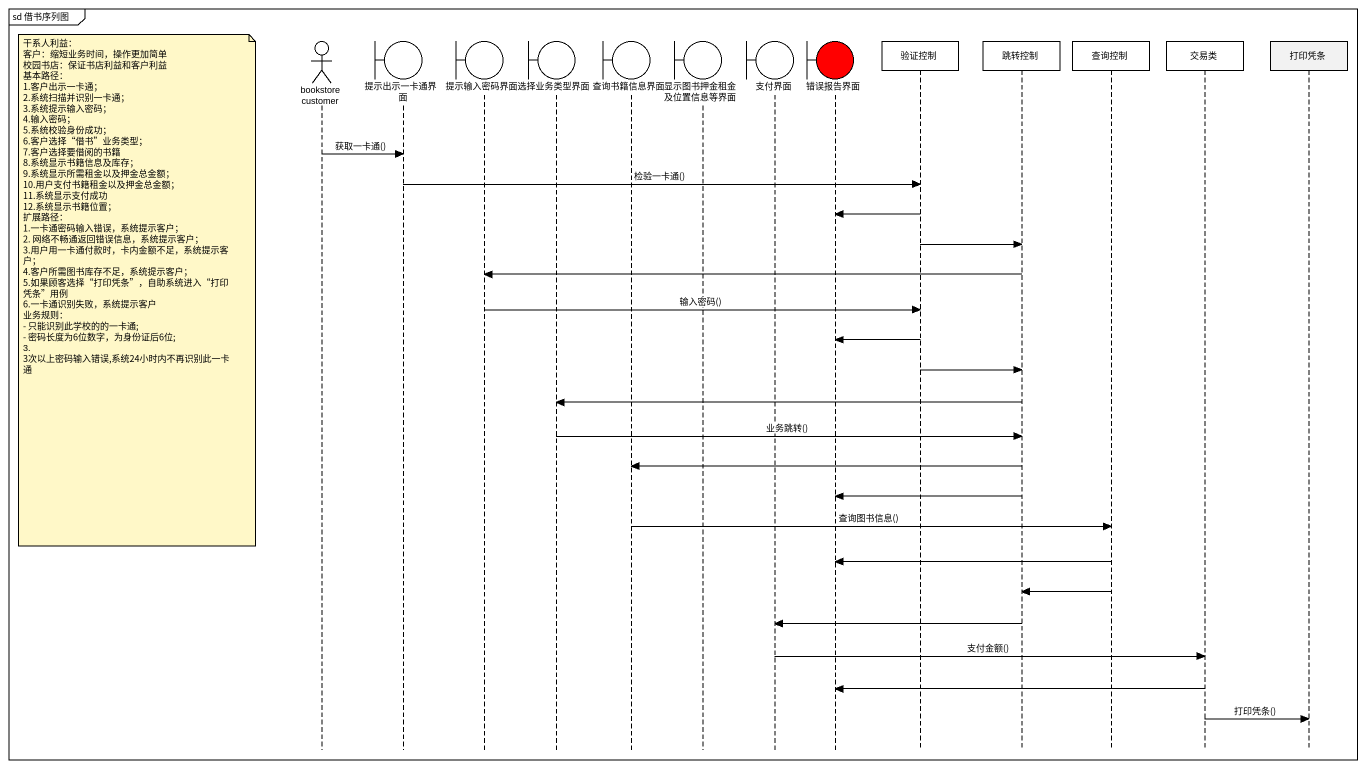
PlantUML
@startuml
mainframe sd 借书序列图
hide footbox
actor "bookstore customer" as bookstore_customer
boundary 提示出示一卡通界面
boundary 提示输入密码界面
boundary 选择业务类型界面
boundary 查询书籍信息界面
boundary 显示图书押金租金及位置信息等界面
boundary 支付界面
boundary 错误报告界面 #FF0000
participant 验证控制 #FFFFFF
participant 跳转控制 #FFFFFF
participant 查询控制 #FFFFFF
participant 交易类 #FFFFFF
participant 打印凭条

bookstore_customer -> 提示出示一卡通界面 : 获取一卡通()
提示出示一卡通界面 -> 验证控制 : 检验一卡通()
验证控制 -> 错误报告界面
验证控制 -> 跳转控制
跳转控制 -> 提示输入密码界面
note left of bookstore_customer
  干系人利益：
  客户：缩短业务时间，操作更加简单
  校园书店：保证书店利益和客户利益
  基本路径：
  1.客户出示一卡通；
  2.系统扫描并识别一卡通；
  3.系统提示输入密码；
  4.输入密码；
  5.系统校验身份成功；
  6.客户选择“借书”业务类型；
  7.客户选择要借阅的书籍
  8.系统显示书籍信息及库存；
  9.系统显示所需租金以及押金总金额；
  10.用户支付书籍租金以及押金总金额；
  11.系统显示支付成功
  12.系统显示书籍位置；
  扩展路径：
  1.一卡通密码输入错误，系统提示客户；
  2. 网络不畅通返回错误信息，系统提示客户；
  3.用户用一卡通付款时，卡内金额不足，系统提示客户；
  4.客户所需图书库存不足，系统提示客户；
  5.如果顾客选择“打印凭条”，自助系统进入“打印凭条”用例
  6.一卡通识别失败，系统提示客户
  业务规则：
  - 只能识别此学校的的一卡通;
  - 密码长度为6位数字，为身份证后6位;
  3. 3次以上密码输入错误,系统24小时内不再识别此一卡通
end note
提示输入密码界面 -> 验证控制 : 输入密码()
验证控制 -> 错误报告界面
验证控制 -> 跳转控制
跳转控制 -> 选择业务类型界面
选择业务类型界面 -> 跳转控制 : 业务跳转()
跳转控制 -> 查询书籍信息界面
跳转控制 -> 错误报告界面
查询书籍信息界面 -> 查询控制 : 查询图书信息()
查询控制 -> 错误报告界面
查询控制 -> 跳转控制
跳转控制 -> 支付界面
支付界面 -> 交易类 : 支付金额()
交易类 -> 错误报告界面
交易类 -> 打印凭条 : 打印凭条()
@enduml
